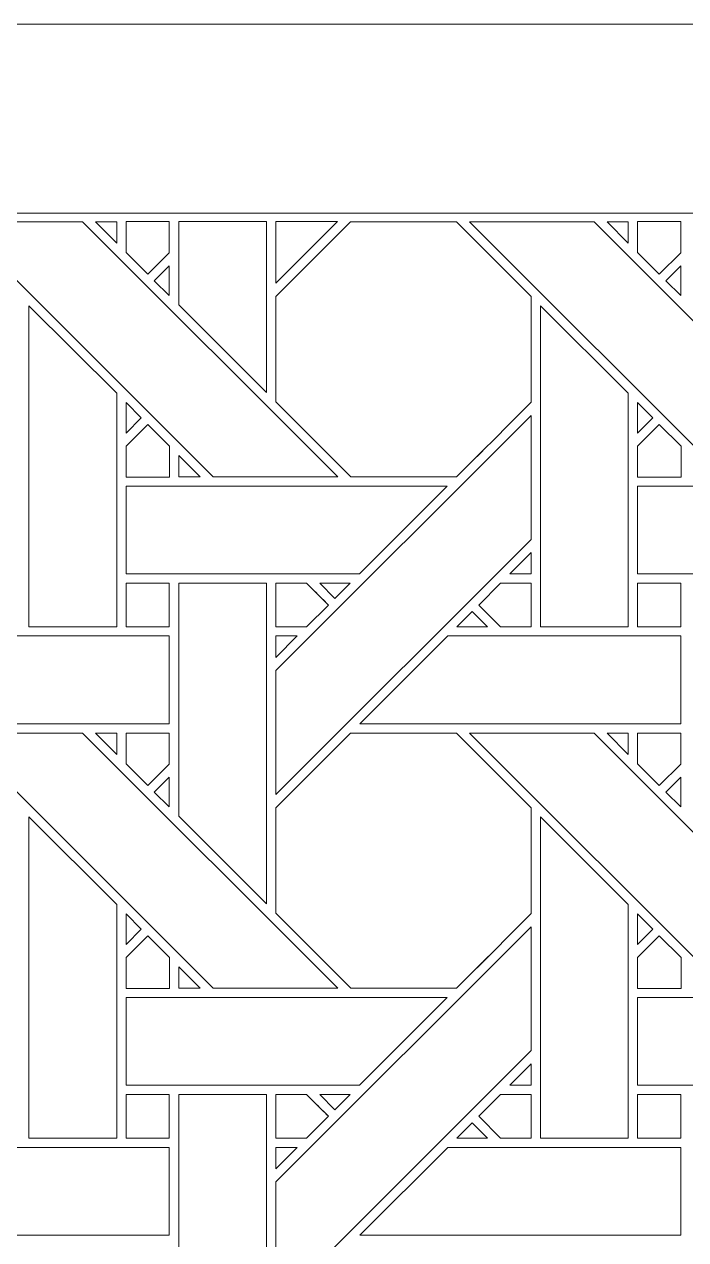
# Model space of a CAD drawing. Header units: inches. Extents: x 7.38 to 17.38, y 6.59 to 11.59.
# Drawn here: x 9.782 to 11.009, y 9.34 to 11.595 of the extents above; entities that cross this region are included whole.
import ezdxf

# ---------------------------------------------------------------- set-up
doc = ezdxf.new("R2010")
doc.units = ezdxf.units.IN
doc.header["$MEASUREMENT"] = 0
doc.layers.add('Design', color=7, linetype='Continuous', lineweight=0)

msp = doc.modelspace()

# ---------------------------------------------------------------- linework, layer by layer
at = {"layer": 'Design'}
for points, knots in [([(7.3829, 11.5948), (7.3829, 11.5948), (7.3829, 6.5948), (7.3829, 6.5948), (7.3829, 6.5948), (17.3829, 6.5948), (17.3829, 6.5948), (17.3829, 6.5948), (17.3829, 11.5948), (17.3829, 11.5948), (17.3829, 11.5948), (7.3829, 11.5948), (7.3829, 11.5948)], [0, 0, 0, 0, 1, 1, 1, 2, 2, 2, 3, 3, 3, 4, 4, 4, 4]), ([(7.7229, 11.2442), (7.7229, 11.2442), (7.7229, 6.9453), (7.7229, 6.9453), (7.7229, 6.9453), (17.0428, 6.9453), (17.0428, 6.9453), (17.0428, 6.9453), (17.0428, 11.2442), (17.0428, 11.2442), (17.0428, 11.2442), (7.7229, 11.2442), (7.7229, 11.2442)], [0, 0, 0, 0, 1, 1, 1, 2, 2, 2, 3, 3, 3, 4, 4, 4, 4]), ([(10.3636, 10.7549), (10.3636, 10.7549), (10.1326, 10.7549), (10.1326, 10.7549), (10.1326, 10.7549), (9.659, 11.2285), (9.659, 11.2285), (9.659, 11.2285), (9.89, 11.2285), (9.89, 11.2285), (9.89, 11.2285), (10.3636, 10.7549), (10.3636, 10.7549)], [0, 0, 0, 0, 1, 1, 1, 2, 2, 2, 3, 3, 3, 4, 4, 4, 4]), ([(9.9141, 11.2285), (9.9141, 11.2285), (9.9535, 11.2285), (9.9535, 11.2285), (9.9535, 11.2285), (9.9535, 11.1887), (9.9535, 11.1887), (9.9535, 11.1887), (9.9141, 11.2285), (9.9141, 11.2285)], [0, 0, 0, 0, 1, 1, 1, 2, 2, 2, 3, 3, 3, 3]), ([(10.0509, 11.2286), (10.0509, 11.2286), (10.0509, 11.171), (10.0509, 11.171), (10.0509, 11.171), (10.011, 11.131), (10.011, 11.131), (10.011, 11.131), (9.9707, 11.1714), (9.9707, 11.1714), (9.9707, 11.1714), (9.9707, 11.2286), (9.9707, 11.2286), (9.9707, 11.2286), (10.0509, 11.2286), (10.0509, 11.2286)], [0, 0, 0, 0, 1, 1, 1, 2, 2, 2, 3, 3, 3, 4, 4, 4, 5, 5, 5, 5]), ([(10.0509, 11.2286), (10.0509, 11.2286), (10.0509, 11.171), (10.0509, 11.171), (10.0509, 11.171), (10.011, 11.131), (10.011, 11.131), (10.011, 11.131), (9.9707, 11.1714), (9.9707, 11.1714), (9.9707, 11.1714), (9.9707, 11.2286), (9.9707, 11.2286), (9.9707, 11.2286), (10.0509, 11.2286), (10.0509, 11.2286)], [0, 0, 0, 0, 1, 1, 1, 2, 2, 2, 3, 3, 3, 4, 4, 4, 5, 5, 5, 5]), ([(10.2314, 11.2286), (10.2314, 11.2286), (10.2314, 10.9113), (10.2314, 10.9113), (10.2314, 10.9113), (10.0685, 11.0742), (10.0685, 11.0742), (10.0685, 11.0742), (10.0685, 11.2286), (10.0685, 11.2286), (10.0685, 11.2286), (10.2314, 11.2286), (10.2314, 11.2286)], [0, 0, 0, 0, 1, 1, 1, 2, 2, 2, 3, 3, 3, 4, 4, 4, 4]), ([(10.2486, 11.1142), (10.2486, 11.1142), (10.2486, 11.2286), (10.2486, 11.2286), (10.2486, 11.2286), (10.363, 11.2286), (10.363, 11.2286), (10.363, 11.2286), (10.2486, 11.1142), (10.2486, 11.1142)], [0, 0, 0, 0, 1, 1, 1, 2, 2, 2, 3, 3, 3, 3]), ([(10.7222, 10.8936), (10.7044, 10.8757), (10.5925, 10.7639), (10.5835, 10.7549), (10.5835, 10.7549), (10.3878, 10.7549), (10.3878, 10.7549), (10.3878, 10.7549), (10.2486, 10.8942), (10.2486, 10.8942), (10.2486, 10.8942), (10.2486, 11.0898), (10.2486, 11.0898), (10.2486, 11.0898), (10.3873, 11.2285), (10.3873, 11.2285), (10.3873, 11.2285), (10.5835, 11.2285), (10.5835, 11.2285), (10.5835, 11.2285), (10.7222, 11.0898), (10.7222, 11.0898), (10.7222, 11.0898), (10.7222, 10.8936), (10.7222, 10.8936)], [0, 0, 0, 0, 1, 1, 1, 2, 2, 2, 3, 3, 3, 4, 4, 4, 5, 5, 5, 6, 6, 6, 7, 7, 7, 8, 8, 8, 8]), ([(10.5835, 11.2285), (10.5835, 11.2285), (10.7222, 11.0898), (10.7222, 11.0898), (10.7222, 11.0898), (10.7222, 10.8936), (10.7222, 10.8936), (10.7043, 10.8756), (10.5924, 10.7639), (10.5835, 10.7549), (10.5835, 10.7549), (10.3878, 10.7549), (10.3878, 10.7549), (10.3878, 10.7549), (10.2486, 10.8942), (10.2486, 10.8942), (10.2486, 10.8942), (10.2486, 11.0898), (10.2486, 11.0898), (10.2486, 11.0898), (10.3873, 11.2285), (10.3873, 11.2285), (10.3873, 11.2285), (10.5835, 11.2285), (10.5835, 11.2285)], [0, 0, 0, 0, 1, 1, 1, 2, 2, 2, 3, 3, 3, 4, 4, 4, 5, 5, 5, 6, 6, 6, 7, 7, 7, 8, 8, 8, 8]), ([(11.3123, 10.7549), (11.3123, 10.7549), (11.0813, 10.7549), (11.0813, 10.7549), (11.0813, 10.7549), (10.6077, 11.2285), (10.6077, 11.2285), (10.6077, 11.2285), (10.8387, 11.2285), (10.8387, 11.2285), (10.8387, 11.2285), (11.3123, 10.7549), (11.3123, 10.7549)], [0, 0, 0, 0, 1, 1, 1, 2, 2, 2, 3, 3, 3, 4, 4, 4, 4]), ([(10.8628, 11.2285), (10.8628, 11.2285), (10.9022, 11.2285), (10.9022, 11.2285), (10.9022, 11.2285), (10.9022, 11.1887), (10.9022, 11.1887), (10.9022, 11.1887), (10.8628, 11.2285), (10.8628, 11.2285)], [0, 0, 0, 0, 1, 1, 1, 2, 2, 2, 3, 3, 3, 3]), ([(10.9997, 11.2286), (10.9997, 11.2286), (10.9997, 11.171), (10.9997, 11.171), (10.9997, 11.171), (10.9597, 11.131), (10.9597, 11.131), (10.9597, 11.131), (10.9194, 11.1714), (10.9194, 11.1714), (10.9194, 11.1714), (10.9194, 11.2286), (10.9194, 11.2286), (10.9194, 11.2286), (10.9997, 11.2286), (10.9997, 11.2286)], [0, 0, 0, 0, 1, 1, 1, 2, 2, 2, 3, 3, 3, 4, 4, 4, 5, 5, 5, 5]), ([(10.9997, 11.2286), (10.9997, 11.2286), (10.9997, 11.171), (10.9997, 11.171), (10.9997, 11.171), (10.9597, 11.131), (10.9597, 11.131), (10.9597, 11.131), (10.9194, 11.1714), (10.9194, 11.1714), (10.9194, 11.1714), (10.9194, 11.2286), (10.9194, 11.2286), (10.9194, 11.2286), (10.9997, 11.2286), (10.9997, 11.2286)], [0, 0, 0, 0, 1, 1, 1, 2, 2, 2, 3, 3, 3, 4, 4, 4, 5, 5, 5, 5]), ([(10.0232, 11.1189), (10.0232, 11.1189), (10.051, 11.1467), (10.051, 11.1467), (10.051, 11.1467), (10.051, 11.0915), (10.051, 11.0915), (10.051, 11.0915), (10.0232, 11.1189), (10.0232, 11.1189)], [0, 0, 0, 0, 1, 1, 1, 2, 2, 2, 3, 3, 3, 3]), ([(10.9719, 11.1189), (10.9719, 11.1189), (10.9997, 11.1467), (10.9997, 11.1467), (10.9997, 11.1467), (10.9997, 11.0915), (10.9997, 11.0915), (10.9997, 11.0915), (10.9719, 11.1189), (10.9719, 11.1189)], [0, 0, 0, 0, 1, 1, 1, 2, 2, 2, 3, 3, 3, 3]), ([(9.7907, 10.4769), (9.7907, 10.4769), (9.7907, 11.0727), (9.7907, 11.0727), (9.7907, 11.0727), (9.9534, 10.9106), (9.9534, 10.9106), (9.9534, 10.9106), (9.9534, 10.4769), (9.9534, 10.4769), (9.9534, 10.4769), (9.7907, 10.4769), (9.7907, 10.4769)], [0, 0, 0, 0, 1, 1, 1, 2, 2, 2, 3, 3, 3, 4, 4, 4, 4]), ([(10.7394, 10.4769), (10.7394, 10.4769), (10.7394, 11.0727), (10.7394, 11.0727), (10.7394, 11.0727), (10.9022, 10.9106), (10.9022, 10.9106), (10.9022, 10.9106), (10.9022, 10.4769), (10.9022, 10.4769), (10.9022, 10.4769), (10.7394, 10.4769), (10.7394, 10.4769)], [0, 0, 0, 0, 1, 1, 1, 2, 2, 2, 3, 3, 3, 4, 4, 4, 4]), ([(9.9707, 10.8363), (9.9707, 10.8363), (9.9707, 10.8931), (9.9707, 10.8931), (9.9707, 10.8931), (9.9989, 10.8645), (9.9989, 10.8645), (9.9989, 10.8645), (9.9707, 10.8363), (9.9707, 10.8363)], [0, 0, 0, 0, 1, 1, 1, 2, 2, 2, 3, 3, 3, 3]), ([(10.9195, 10.8363), (10.9195, 10.8363), (10.9195, 10.8931), (10.9195, 10.8931), (10.9195, 10.8931), (10.9476, 10.8645), (10.9476, 10.8645), (10.9476, 10.8645), (10.9195, 10.8363), (10.9195, 10.8363)], [0, 0, 0, 0, 1, 1, 1, 2, 2, 2, 3, 3, 3, 3]), ([(9.9707, 10.7547), (9.9707, 10.7547), (9.9707, 10.812), (9.9707, 10.812), (9.9707, 10.812), (10.011, 10.8523), (10.011, 10.8523), (10.011, 10.8523), (10.0514, 10.812), (10.0514, 10.812), (10.0514, 10.812), (10.0514, 10.7547), (10.0514, 10.7547), (10.0514, 10.7547), (9.9707, 10.7547), (9.9707, 10.7547)], [0, 0, 0, 0, 1, 1, 1, 2, 2, 2, 3, 3, 3, 4, 4, 4, 5, 5, 5, 5]), ([(10.011, 10.8523), (10.011, 10.8523), (10.0514, 10.812), (10.0514, 10.812), (10.0514, 10.812), (10.0514, 10.7547), (10.0514, 10.7547), (10.0514, 10.7547), (9.9707, 10.7547), (9.9707, 10.7547), (9.9707, 10.7547), (9.9707, 10.812), (9.9707, 10.812), (9.9707, 10.812), (10.011, 10.8523), (10.011, 10.8523)], [0, 0, 0, 0, 1, 1, 1, 2, 2, 2, 3, 3, 3, 4, 4, 4, 5, 5, 5, 5]), ([(10.7222, 10.6391), (10.7222, 10.6391), (10.2486, 10.1655), (10.2486, 10.1655), (10.2486, 10.1655), (10.2486, 10.3956), (10.2486, 10.3956), (10.2486, 10.3956), (10.7222, 10.8692), (10.7222, 10.8692), (10.7222, 10.8692), (10.7222, 10.6391), (10.7222, 10.6391)], [0, 0, 0, 0, 1, 1, 1, 2, 2, 2, 3, 3, 3, 4, 4, 4, 4]), ([(10.9194, 10.7547), (10.9194, 10.7547), (10.9194, 10.812), (10.9194, 10.812), (10.9194, 10.812), (10.9598, 10.8523), (10.9598, 10.8523), (10.9598, 10.8523), (11.0001, 10.812), (11.0001, 10.812), (11.0001, 10.812), (11.0001, 10.7547), (11.0001, 10.7547), (11.0001, 10.7547), (10.9194, 10.7547), (10.9194, 10.7547)], [0, 0, 0, 0, 1, 1, 1, 2, 2, 2, 3, 3, 3, 4, 4, 4, 5, 5, 5, 5]), ([(10.9598, 10.8523), (10.9598, 10.8523), (11.0001, 10.812), (11.0001, 10.812), (11.0001, 10.812), (11.0001, 10.7547), (11.0001, 10.7547), (11.0001, 10.7547), (10.9194, 10.7547), (10.9194, 10.7547), (10.9194, 10.7547), (10.9194, 10.812), (10.9194, 10.812), (10.9194, 10.812), (10.9598, 10.8523), (10.9598, 10.8523)], [0, 0, 0, 0, 1, 1, 1, 2, 2, 2, 3, 3, 3, 4, 4, 4, 5, 5, 5, 5]), ([(10.0686, 10.7549), (10.0686, 10.7549), (10.0686, 10.7947), (10.0686, 10.7947), (10.0686, 10.7947), (10.1084, 10.7549), (10.1084, 10.7549), (10.1084, 10.7549), (10.0686, 10.7549), (10.0686, 10.7549)], [0, 0, 0, 0, 1, 1, 1, 2, 2, 2, 3, 3, 3, 3]), ([(10.4037, 10.5749), (10.4037, 10.5749), (9.9707, 10.5749), (9.9707, 10.5749), (9.9707, 10.5749), (9.9707, 10.7376), (9.9707, 10.7376), (9.9707, 10.7376), (10.5664, 10.7376), (10.5664, 10.7376), (10.5664, 10.7376), (10.4037, 10.5749), (10.4037, 10.5749)], [0, 0, 0, 0, 1, 1, 1, 2, 2, 2, 3, 3, 3, 4, 4, 4, 4]), ([(11.3524, 10.5749), (11.3524, 10.5749), (10.9195, 10.5749), (10.9195, 10.5749), (10.9195, 10.5749), (10.9195, 10.7376), (10.9195, 10.7376), (10.9195, 10.7376), (11.5152, 10.7376), (11.5152, 10.7376), (11.5152, 10.7376), (11.3524, 10.5749), (11.3524, 10.5749)], [0, 0, 0, 0, 1, 1, 1, 2, 2, 2, 3, 3, 3, 4, 4, 4, 4]), ([(10.6825, 10.575), (10.6825, 10.575), (10.7223, 10.6147), (10.7223, 10.6147), (10.7223, 10.6147), (10.7223, 10.575), (10.7223, 10.575), (10.7223, 10.575), (10.6825, 10.575), (10.6825, 10.575)], [0, 0, 0, 0, 1, 1, 1, 2, 2, 2, 3, 3, 3, 3]), ([(10.0509, 10.5577), (10.0509, 10.5577), (10.0509, 10.4769), (10.0509, 10.4769), (10.0509, 10.4769), (9.9707, 10.4769), (9.9707, 10.4769), (9.9707, 10.4769), (9.9707, 10.5577), (9.9707, 10.5577), (9.9707, 10.5577), (10.0509, 10.5577), (10.0509, 10.5577)], [0, 0, 0, 0, 1, 1, 1, 2, 2, 2, 3, 3, 3, 4, 4, 4, 4]), ([(9.9707, 10.4769), (9.9707, 10.4769), (9.9707, 10.5577), (9.9707, 10.5577), (9.9707, 10.5577), (10.0509, 10.5577), (10.0509, 10.5577), (10.0509, 10.5577), (10.0509, 10.4769), (10.0509, 10.4769), (10.0509, 10.4769), (9.9707, 10.4769), (9.9707, 10.4769)], [0, 0, 0, 0, 1, 1, 1, 2, 2, 2, 3, 3, 3, 4, 4, 4, 4]), ([(10.0685, 10.1255), (10.0685, 10.1255), (10.0685, 10.5577), (10.0685, 10.5577), (10.0685, 10.5577), (10.2314, 10.5577), (10.2314, 10.5577), (10.2314, 10.5577), (10.2314, 9.9626), (10.2314, 9.9626), (10.2314, 9.9626), (10.0685, 10.1255), (10.0685, 10.1255)], [0, 0, 0, 0, 1, 1, 1, 2, 2, 2, 3, 3, 3, 4, 4, 4, 4]), ([(10.3056, 10.5577), (10.3108, 10.5526), (10.3415, 10.5218), (10.346, 10.5173), (10.346, 10.5173), (10.3055, 10.4769), (10.3055, 10.4769), (10.3055, 10.4769), (10.2486, 10.4769), (10.2486, 10.4769), (10.2486, 10.4769), (10.2486, 10.5577), (10.2486, 10.5577), (10.2486, 10.5577), (10.3056, 10.5577), (10.3056, 10.5577)], [0, 0, 0, 0, 1, 1, 1, 2, 2, 2, 3, 3, 3, 4, 4, 4, 5, 5, 5, 5]), ([(10.3301, 10.5332), (10.3301, 10.5332), (10.346, 10.5173), (10.346, 10.5173), (10.346, 10.5173), (10.3055, 10.4769), (10.3055, 10.4769), (10.3055, 10.4769), (10.2486, 10.4769), (10.2486, 10.4769), (10.2486, 10.4769), (10.2486, 10.5577), (10.2486, 10.5577), (10.2486, 10.5577), (10.3056, 10.5577), (10.3056, 10.5577), (10.311, 10.5524), (10.3208, 10.5425), (10.3301, 10.5332)], [0, 0, 0, 0, 1, 1, 1, 2, 2, 2, 3, 3, 3, 4, 4, 4, 5, 5, 5, 6, 6, 6, 6]), ([(10.33, 10.5577), (10.33, 10.5577), (10.3865, 10.5577), (10.3865, 10.5577), (10.3865, 10.5577), (10.3582, 10.5295), (10.3582, 10.5295), (10.3582, 10.5295), (10.33, 10.5577), (10.33, 10.5577)], [0, 0, 0, 0, 1, 1, 1, 2, 2, 2, 3, 3, 3, 3]), ([(10.7222, 10.5577), (10.7222, 10.5577), (10.7222, 10.4769), (10.7222, 10.4769), (10.7222, 10.4769), (10.6651, 10.4769), (10.6651, 10.4769), (10.6651, 10.4769), (10.6248, 10.5173), (10.6248, 10.5173), (10.6248, 10.5173), (10.6652, 10.5577), (10.6652, 10.5577), (10.6652, 10.5577), (10.7222, 10.5577), (10.7222, 10.5577)], [0, 0, 0, 0, 1, 1, 1, 2, 2, 2, 3, 3, 3, 4, 4, 4, 5, 5, 5, 5]), ([(10.7222, 10.5577), (10.7222, 10.5577), (10.7222, 10.4769), (10.7222, 10.4769), (10.7222, 10.4769), (10.6651, 10.4769), (10.6651, 10.4769), (10.6651, 10.4769), (10.6248, 10.5173), (10.6248, 10.5173), (10.6248, 10.5173), (10.6652, 10.5577), (10.6652, 10.5577), (10.6652, 10.5577), (10.7222, 10.5577), (10.7222, 10.5577)], [0, 0, 0, 0, 1, 1, 1, 2, 2, 2, 3, 3, 3, 4, 4, 4, 5, 5, 5, 5]), ([(10.9997, 10.4769), (10.9997, 10.4769), (10.9194, 10.4769), (10.9194, 10.4769), (10.9194, 10.4769), (10.9194, 10.5577), (10.9194, 10.5577), (10.9194, 10.5577), (10.9997, 10.5577), (10.9997, 10.5577), (10.9997, 10.5577), (10.9997, 10.4769), (10.9997, 10.4769)], [0, 0, 0, 0, 1, 1, 1, 2, 2, 2, 3, 3, 3, 4, 4, 4, 4]), ([(10.9194, 10.5577), (10.9194, 10.5577), (10.9997, 10.5577), (10.9997, 10.5577), (10.9997, 10.5577), (10.9997, 10.4769), (10.9997, 10.4769), (10.9997, 10.4769), (10.9194, 10.4769), (10.9194, 10.4769), (10.9194, 10.4769), (10.9194, 10.5577), (10.9194, 10.5577)], [0, 0, 0, 0, 1, 1, 1, 2, 2, 2, 3, 3, 3, 4, 4, 4, 4]), ([(10.6409, 10.4769), (10.6409, 10.4769), (10.5844, 10.4769), (10.5844, 10.4769), (10.5844, 10.4769), (10.6127, 10.5052), (10.6127, 10.5052), (10.6127, 10.5052), (10.6409, 10.4769), (10.6409, 10.4769)], [0, 0, 0, 0, 1, 1, 1, 2, 2, 2, 3, 3, 3, 3]), ([(10.051, 10.4598), (10.051, 10.4598), (10.051, 10.2969), (10.051, 10.2969), (10.051, 10.2969), (9.4557, 10.2969), (9.4557, 10.2969), (9.4557, 10.2969), (9.6185, 10.4598), (9.6185, 10.4598), (9.6185, 10.4598), (10.051, 10.4598), (10.051, 10.4598)], [0, 0, 0, 0, 1, 1, 1, 2, 2, 2, 3, 3, 3, 4, 4, 4, 4]), ([(10.2884, 10.4598), (10.2884, 10.4598), (10.2486, 10.4199), (10.2486, 10.4199), (10.2486, 10.4199), (10.2486, 10.4598), (10.2486, 10.4598), (10.2486, 10.4598), (10.2884, 10.4598), (10.2884, 10.4598)], [0, 0, 0, 0, 1, 1, 1, 2, 2, 2, 3, 3, 3, 3]), ([(10.9997, 10.4598), (10.9997, 10.4598), (10.9997, 10.2969), (10.9997, 10.2969), (10.9997, 10.2969), (10.4044, 10.2969), (10.4044, 10.2969), (10.4044, 10.2969), (10.5673, 10.4598), (10.5673, 10.4598), (10.5673, 10.4598), (10.9997, 10.4598), (10.9997, 10.4598)], [0, 0, 0, 0, 1, 1, 1, 2, 2, 2, 3, 3, 3, 4, 4, 4, 4]), ([(10.3636, 9.8062), (10.3636, 9.8062), (10.1326, 9.8062), (10.1326, 9.8062), (10.1326, 9.8062), (9.659, 10.2798), (9.659, 10.2798), (9.659, 10.2798), (9.89, 10.2798), (9.89, 10.2798), (9.89, 10.2798), (10.3636, 9.8062), (10.3636, 9.8062)], [0, 0, 0, 0, 1, 1, 1, 2, 2, 2, 3, 3, 3, 4, 4, 4, 4]), ([(9.9141, 10.2798), (9.9141, 10.2798), (9.9535, 10.2798), (9.9535, 10.2798), (9.9535, 10.2798), (9.9535, 10.24), (9.9535, 10.24), (9.9535, 10.24), (9.9141, 10.2798), (9.9141, 10.2798)], [0, 0, 0, 0, 1, 1, 1, 2, 2, 2, 3, 3, 3, 3]), ([(10.0509, 10.2798), (10.0509, 10.2798), (10.0509, 10.2222), (10.0509, 10.2222), (10.0509, 10.2222), (10.011, 10.1823), (10.011, 10.1823), (10.011, 10.1823), (9.9707, 10.2226), (9.9707, 10.2226), (9.9707, 10.2226), (9.9707, 10.2798), (9.9707, 10.2798), (9.9707, 10.2798), (10.0509, 10.2798), (10.0509, 10.2798)], [0, 0, 0, 0, 1, 1, 1, 2, 2, 2, 3, 3, 3, 4, 4, 4, 5, 5, 5, 5]), ([(10.0509, 10.2222), (10.0509, 10.2222), (10.011, 10.1823), (10.011, 10.1823), (10.011, 10.1823), (9.9707, 10.2226), (9.9707, 10.2226), (9.9707, 10.2226), (9.9707, 10.2798), (9.9707, 10.2798), (9.9707, 10.2798), (10.0509, 10.2798), (10.0509, 10.2798), (10.0509, 10.2798), (10.0509, 10.2222), (10.0509, 10.2222)], [0, 0, 0, 0, 1, 1, 1, 2, 2, 2, 3, 3, 3, 4, 4, 4, 5, 5, 5, 5]), ([(10.3873, 10.2798), (10.3873, 10.2798), (10.5835, 10.2798), (10.5835, 10.2798), (10.5835, 10.2798), (10.7222, 10.1411), (10.7222, 10.1411), (10.7222, 10.1411), (10.7222, 9.9449), (10.7222, 9.9449), (10.7044, 9.9269), (10.5925, 9.8152), (10.5835, 9.8062), (10.5835, 9.8062), (10.3878, 9.8062), (10.3878, 9.8062), (10.3878, 9.8062), (10.2486, 9.9454), (10.2486, 9.9454), (10.2486, 9.9454), (10.2486, 10.1411), (10.2486, 10.1411), (10.2486, 10.1411), (10.3873, 10.2798), (10.3873, 10.2798)], [0, 0, 0, 0, 1, 1, 1, 2, 2, 2, 3, 3, 3, 4, 4, 4, 5, 5, 5, 6, 6, 6, 7, 7, 7, 8, 8, 8, 8]), ([(10.5835, 10.2798), (10.5835, 10.2798), (10.7222, 10.1411), (10.7222, 10.1411), (10.7222, 10.1411), (10.7222, 9.9449), (10.7222, 9.9449), (10.7043, 9.9268), (10.5924, 9.8151), (10.5835, 9.8062), (10.5835, 9.8062), (10.3878, 9.8062), (10.3878, 9.8062), (10.3878, 9.8062), (10.2486, 9.9454), (10.2486, 9.9454), (10.2486, 9.9454), (10.2486, 10.1411), (10.2486, 10.1411), (10.2486, 10.1411), (10.3873, 10.2798), (10.3873, 10.2798), (10.3873, 10.2798), (10.5835, 10.2798), (10.5835, 10.2798)], [0, 0, 0, 0, 1, 1, 1, 2, 2, 2, 3, 3, 3, 4, 4, 4, 5, 5, 5, 6, 6, 6, 7, 7, 7, 8, 8, 8, 8]), ([(11.3123, 9.8062), (11.3123, 9.8062), (11.0813, 9.8062), (11.0813, 9.8062), (11.0813, 9.8062), (10.6077, 10.2798), (10.6077, 10.2798), (10.6077, 10.2798), (10.8387, 10.2798), (10.8387, 10.2798), (10.8387, 10.2798), (11.3123, 9.8062), (11.3123, 9.8062)], [0, 0, 0, 0, 1, 1, 1, 2, 2, 2, 3, 3, 3, 4, 4, 4, 4]), ([(10.8628, 10.2798), (10.8628, 10.2798), (10.9022, 10.2798), (10.9022, 10.2798), (10.9022, 10.2798), (10.9022, 10.24), (10.9022, 10.24), (10.9022, 10.24), (10.8628, 10.2798), (10.8628, 10.2798)], [0, 0, 0, 0, 1, 1, 1, 2, 2, 2, 3, 3, 3, 3]), ([(10.9997, 10.2798), (10.9997, 10.2798), (10.9997, 10.2222), (10.9997, 10.2222), (10.9997, 10.2222), (10.9597, 10.1823), (10.9597, 10.1823), (10.9597, 10.1823), (10.9194, 10.2226), (10.9194, 10.2226), (10.9194, 10.2226), (10.9194, 10.2798), (10.9194, 10.2798), (10.9194, 10.2798), (10.9997, 10.2798), (10.9997, 10.2798)], [0, 0, 0, 0, 1, 1, 1, 2, 2, 2, 3, 3, 3, 4, 4, 4, 5, 5, 5, 5]), ([(10.9997, 10.2222), (10.9997, 10.2222), (10.9597, 10.1823), (10.9597, 10.1823), (10.9597, 10.1823), (10.9194, 10.2226), (10.9194, 10.2226), (10.9194, 10.2226), (10.9194, 10.2798), (10.9194, 10.2798), (10.9194, 10.2798), (10.9997, 10.2798), (10.9997, 10.2798), (10.9997, 10.2798), (10.9997, 10.2222), (10.9997, 10.2222)], [0, 0, 0, 0, 1, 1, 1, 2, 2, 2, 3, 3, 3, 4, 4, 4, 5, 5, 5, 5]), ([(10.051, 10.198), (10.051, 10.198), (10.051, 10.1428), (10.051, 10.1428), (10.051, 10.1428), (10.0232, 10.1702), (10.0232, 10.1702), (10.0232, 10.1702), (10.051, 10.198), (10.051, 10.198)], [0, 0, 0, 0, 1, 1, 1, 2, 2, 2, 3, 3, 3, 3]), ([(10.9997, 10.198), (10.9997, 10.198), (10.9997, 10.1428), (10.9997, 10.1428), (10.9997, 10.1428), (10.9719, 10.1702), (10.9719, 10.1702), (10.9719, 10.1702), (10.9997, 10.198), (10.9997, 10.198)], [0, 0, 0, 0, 1, 1, 1, 2, 2, 2, 3, 3, 3, 3]), ([(9.7907, 9.5282), (9.7907, 9.5282), (9.7907, 10.124), (9.7907, 10.124), (9.7907, 10.124), (9.9534, 9.9618), (9.9534, 9.9618), (9.9534, 9.9618), (9.9534, 9.5282), (9.9534, 9.5282), (9.9534, 9.5282), (9.7907, 9.5282), (9.7907, 9.5282)], [0, 0, 0, 0, 1, 1, 1, 2, 2, 2, 3, 3, 3, 4, 4, 4, 4]), ([(10.7394, 9.5282), (10.7394, 9.5282), (10.7394, 10.124), (10.7394, 10.124), (10.7394, 10.124), (10.9022, 9.9619), (10.9022, 9.9619), (10.9022, 9.9619), (10.9022, 9.5282), (10.9022, 9.5282), (10.9022, 9.5282), (10.7394, 9.5282), (10.7394, 9.5282)], [0, 0, 0, 0, 1, 1, 1, 2, 2, 2, 3, 3, 3, 4, 4, 4, 4]), ([(9.9707, 9.8876), (9.9707, 9.8876), (9.9707, 9.9444), (9.9707, 9.9444), (9.9707, 9.9444), (9.9989, 9.9158), (9.9989, 9.9158), (9.9989, 9.9158), (9.9707, 9.8876), (9.9707, 9.8876)], [0, 0, 0, 0, 1, 1, 1, 2, 2, 2, 3, 3, 3, 3]), ([(10.9195, 9.8876), (10.9195, 9.8876), (10.9195, 9.9444), (10.9195, 9.9444), (10.9195, 9.9444), (10.9476, 9.9158), (10.9476, 9.9158), (10.9476, 9.9158), (10.9195, 9.8876), (10.9195, 9.8876)], [0, 0, 0, 0, 1, 1, 1, 2, 2, 2, 3, 3, 3, 3]), ([(9.9707, 9.8059), (9.9707, 9.8059), (9.9707, 9.8632), (9.9707, 9.8632), (9.9707, 9.8632), (10.011, 9.9036), (10.011, 9.9036), (10.011, 9.9036), (10.0514, 9.8632), (10.0514, 9.8632), (10.0514, 9.8632), (10.0514, 9.8059), (10.0514, 9.8059), (10.0514, 9.8059), (9.9707, 9.8059), (9.9707, 9.8059)], [0, 0, 0, 0, 1, 1, 1, 2, 2, 2, 3, 3, 3, 4, 4, 4, 5, 5, 5, 5]), ([(10.011, 9.9036), (10.011, 9.9036), (10.0514, 9.8632), (10.0514, 9.8632), (10.0514, 9.8632), (10.0514, 9.8059), (10.0514, 9.8059), (10.0514, 9.8059), (9.9707, 9.8059), (9.9707, 9.8059), (9.9707, 9.8059), (9.9707, 9.8632), (9.9707, 9.8632), (9.9707, 9.8632), (10.011, 9.9036), (10.011, 9.9036)], [0, 0, 0, 0, 1, 1, 1, 2, 2, 2, 3, 3, 3, 4, 4, 4, 5, 5, 5, 5]), ([(10.7222, 9.6904), (10.7222, 9.6904), (10.2486, 9.2167), (10.2486, 9.2167), (10.2486, 9.2167), (10.2486, 9.4468), (10.2486, 9.4468), (10.2486, 9.4468), (10.7222, 9.9204), (10.7222, 9.9204), (10.7222, 9.9204), (10.7222, 9.6904), (10.7222, 9.6904)], [0, 0, 0, 0, 1, 1, 1, 2, 2, 2, 3, 3, 3, 4, 4, 4, 4]), ([(10.9194, 9.8059), (10.9194, 9.8059), (10.9194, 9.8632), (10.9194, 9.8632), (10.9194, 9.8632), (10.9598, 9.9036), (10.9598, 9.9036), (10.9598, 9.9036), (11.0001, 9.8632), (11.0001, 9.8632), (11.0001, 9.8632), (11.0001, 9.8059), (11.0001, 9.8059), (11.0001, 9.8059), (10.9194, 9.8059), (10.9194, 9.8059)], [0, 0, 0, 0, 1, 1, 1, 2, 2, 2, 3, 3, 3, 4, 4, 4, 5, 5, 5, 5]), ([(10.9598, 9.9036), (10.9598, 9.9036), (11.0001, 9.8632), (11.0001, 9.8632), (11.0001, 9.8632), (11.0001, 9.8059), (11.0001, 9.8059), (11.0001, 9.8059), (10.9194, 9.8059), (10.9194, 9.8059), (10.9194, 9.8059), (10.9194, 9.8632), (10.9194, 9.8632), (10.9194, 9.8632), (10.9598, 9.9036), (10.9598, 9.9036)], [0, 0, 0, 0, 1, 1, 1, 2, 2, 2, 3, 3, 3, 4, 4, 4, 5, 5, 5, 5]), ([(10.0686, 9.8062), (10.0686, 9.8062), (10.0686, 9.846), (10.0686, 9.846), (10.0686, 9.846), (10.1084, 9.8062), (10.1084, 9.8062), (10.1084, 9.8062), (10.0686, 9.8062), (10.0686, 9.8062)], [0, 0, 0, 0, 1, 1, 1, 2, 2, 2, 3, 3, 3, 3]), ([(10.5664, 9.7889), (10.5664, 9.7889), (10.4037, 9.6262), (10.4037, 9.6262), (10.4037, 9.6262), (9.9707, 9.6262), (9.9707, 9.6262), (9.9707, 9.6262), (9.9707, 9.7889), (9.9707, 9.7889), (9.9707, 9.7889), (10.5664, 9.7889), (10.5664, 9.7889)], [0, 0, 0, 0, 1, 1, 1, 2, 2, 2, 3, 3, 3, 4, 4, 4, 4]), ([(11.5152, 9.7889), (11.5152, 9.7889), (11.3524, 9.6262), (11.3524, 9.6262), (11.3524, 9.6262), (10.9195, 9.6262), (10.9195, 9.6262), (10.9195, 9.6262), (10.9195, 9.7889), (10.9195, 9.7889), (10.9195, 9.7889), (11.5152, 9.7889), (11.5152, 9.7889)], [0, 0, 0, 0, 1, 1, 1, 2, 2, 2, 3, 3, 3, 4, 4, 4, 4]), ([(10.7223, 9.6262), (10.7223, 9.6262), (10.6825, 9.6262), (10.6825, 9.6262), (10.6825, 9.6262), (10.7223, 9.666), (10.7223, 9.666), (10.7223, 9.666), (10.7223, 9.6262), (10.7223, 9.6262)], [0, 0, 0, 0, 1, 1, 1, 2, 2, 2, 3, 3, 3, 3]), ([(10.0509, 9.5282), (10.0509, 9.5282), (9.9707, 9.5282), (9.9707, 9.5282), (9.9707, 9.5282), (9.9707, 9.609), (9.9707, 9.609), (9.9707, 9.609), (10.0509, 9.609), (10.0509, 9.609), (10.0509, 9.609), (10.0509, 9.5282), (10.0509, 9.5282)], [0, 0, 0, 0, 1, 1, 1, 2, 2, 2, 3, 3, 3, 4, 4, 4, 4]), ([(10.0509, 9.609), (10.0509, 9.609), (10.0509, 9.5282), (10.0509, 9.5282), (10.0509, 9.5282), (9.9707, 9.5282), (9.9707, 9.5282), (9.9707, 9.5282), (9.9707, 9.609), (9.9707, 9.609), (9.9707, 9.609), (10.0509, 9.609), (10.0509, 9.609)], [0, 0, 0, 0, 1, 1, 1, 2, 2, 2, 3, 3, 3, 4, 4, 4, 4]), ([(10.0685, 9.1768), (10.0685, 9.1768), (10.0685, 9.609), (10.0685, 9.609), (10.0685, 9.609), (10.2314, 9.609), (10.2314, 9.609), (10.2314, 9.609), (10.2314, 9.0138), (10.2314, 9.0138), (10.2314, 9.0138), (10.0685, 9.1768), (10.0685, 9.1768)], [0, 0, 0, 0, 1, 1, 1, 2, 2, 2, 3, 3, 3, 4, 4, 4, 4]), ([(10.3056, 9.609), (10.3108, 9.6038), (10.3415, 9.573), (10.346, 9.5686), (10.346, 9.5686), (10.3055, 9.5282), (10.3055, 9.5282), (10.3055, 9.5282), (10.2486, 9.5282), (10.2486, 9.5282), (10.2486, 9.5282), (10.2486, 9.609), (10.2486, 9.609), (10.2486, 9.609), (10.3056, 9.609), (10.3056, 9.609)], [0, 0, 0, 0, 1, 1, 1, 2, 2, 2, 3, 3, 3, 4, 4, 4, 5, 5, 5, 5]), ([(10.3303, 9.5843), (10.3303, 9.5843), (10.346, 9.5686), (10.346, 9.5686), (10.346, 9.5686), (10.3055, 9.5282), (10.3055, 9.5282), (10.3055, 9.5282), (10.2486, 9.5282), (10.2486, 9.5282), (10.2486, 9.5282), (10.2486, 9.609), (10.2486, 9.609), (10.2486, 9.609), (10.3056, 9.609), (10.3056, 9.609), (10.311, 9.6036), (10.321, 9.5936), (10.3303, 9.5843)], [0, 0, 0, 0, 1, 1, 1, 2, 2, 2, 3, 3, 3, 4, 4, 4, 5, 5, 5, 6, 6, 6, 6]), ([(10.33, 9.609), (10.33, 9.609), (10.3865, 9.609), (10.3865, 9.609), (10.3865, 9.609), (10.3582, 9.5808), (10.3582, 9.5808), (10.3582, 9.5808), (10.33, 9.609), (10.33, 9.609)], [0, 0, 0, 0, 1, 1, 1, 2, 2, 2, 3, 3, 3, 3]), ([(10.7222, 9.609), (10.7222, 9.609), (10.7222, 9.5282), (10.7222, 9.5282), (10.7222, 9.5282), (10.6651, 9.5282), (10.6651, 9.5282), (10.6651, 9.5282), (10.6248, 9.5686), (10.6248, 9.5686), (10.6248, 9.5686), (10.6652, 9.609), (10.6652, 9.609), (10.6652, 9.609), (10.7222, 9.609), (10.7222, 9.609)], [0, 0, 0, 0, 1, 1, 1, 2, 2, 2, 3, 3, 3, 4, 4, 4, 5, 5, 5, 5]), ([(10.6248, 9.5686), (10.6248, 9.5686), (10.6652, 9.609), (10.6652, 9.609), (10.6652, 9.609), (10.7222, 9.609), (10.7222, 9.609), (10.7222, 9.609), (10.7222, 9.5282), (10.7222, 9.5282), (10.7222, 9.5282), (10.6651, 9.5282), (10.6651, 9.5282), (10.6651, 9.5282), (10.6248, 9.5686), (10.6248, 9.5686)], [0, 0, 0, 0, 1, 1, 1, 2, 2, 2, 3, 3, 3, 4, 4, 4, 5, 5, 5, 5]), ([(10.9997, 9.5282), (10.9997, 9.5282), (10.9194, 9.5282), (10.9194, 9.5282), (10.9194, 9.5282), (10.9194, 9.609), (10.9194, 9.609), (10.9194, 9.609), (10.9997, 9.609), (10.9997, 9.609), (10.9997, 9.609), (10.9997, 9.5282), (10.9997, 9.5282)], [0, 0, 0, 0, 1, 1, 1, 2, 2, 2, 3, 3, 3, 4, 4, 4, 4]), ([(10.9997, 9.609), (10.9997, 9.609), (10.9997, 9.5282), (10.9997, 9.5282), (10.9997, 9.5282), (10.9194, 9.5282), (10.9194, 9.5282), (10.9194, 9.5282), (10.9194, 9.609), (10.9194, 9.609), (10.9194, 9.609), (10.9997, 9.609), (10.9997, 9.609)], [0, 0, 0, 0, 1, 1, 1, 2, 2, 2, 3, 3, 3, 4, 4, 4, 4]), ([(10.6409, 9.5282), (10.6409, 9.5282), (10.5844, 9.5282), (10.5844, 9.5282), (10.5844, 9.5282), (10.6127, 9.5564), (10.6127, 9.5564), (10.6127, 9.5564), (10.6409, 9.5282), (10.6409, 9.5282)], [0, 0, 0, 0, 1, 1, 1, 2, 2, 2, 3, 3, 3, 3]), ([(10.051, 9.511), (10.051, 9.511), (10.051, 9.3482), (10.051, 9.3482), (10.051, 9.3482), (9.4557, 9.3482), (9.4557, 9.3482), (9.4557, 9.3482), (9.6185, 9.511), (9.6185, 9.511), (9.6185, 9.511), (10.051, 9.511), (10.051, 9.511)], [0, 0, 0, 0, 1, 1, 1, 2, 2, 2, 3, 3, 3, 4, 4, 4, 4]), ([(10.2884, 9.511), (10.2884, 9.511), (10.2486, 9.4712), (10.2486, 9.4712), (10.2486, 9.4712), (10.2486, 9.511), (10.2486, 9.511), (10.2486, 9.511), (10.2884, 9.511), (10.2884, 9.511)], [0, 0, 0, 0, 1, 1, 1, 2, 2, 2, 3, 3, 3, 3]), ([(10.9997, 9.511), (10.9997, 9.511), (10.9997, 9.3482), (10.9997, 9.3482), (10.9997, 9.3482), (10.4044, 9.3482), (10.4044, 9.3482), (10.4044, 9.3482), (10.5673, 9.511), (10.5673, 9.511), (10.5673, 9.511), (10.9997, 9.511), (10.9997, 9.511)], [0, 0, 0, 0, 1, 1, 1, 2, 2, 2, 3, 3, 3, 4, 4, 4, 4])]:
    msp.add_open_spline(points, degree=3, knots=knots, dxfattribs=at)

doc.saveas('drawing.dxf')
